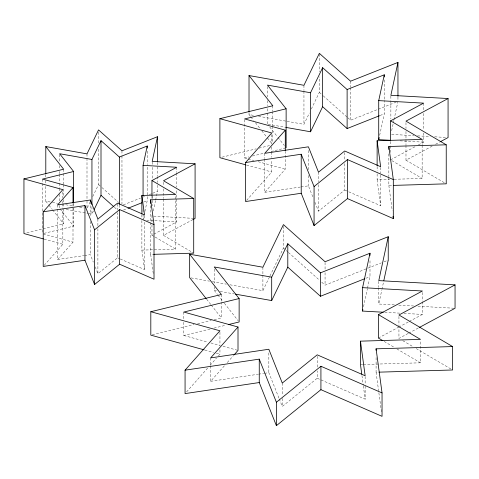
<?xml version="1.0" encoding="UTF-8"?>
<svg xmlns="http://www.w3.org/2000/svg" width="479" height="479" viewBox="0 0 479 479"><rect width="100%" height="100%" fill="white"/><g stroke="black" fill="none" stroke-linecap="round" stroke-linejoin="round"><path stroke-width="0.36" stroke-dasharray="2.4 1.8" d="M143.071 220.011L143.999 215.706M144.927 211.401L147.239 200.641L147.239 165.201M153.28 210.958L155.465 200.791M155.627 200.066L157.501 191.349L157.501 183.229M379.643 135.347L384.278 113.828L384.278 100.572M391.66 130.707L393.229 123.39M393.391 122.654L393.864 120.463M394.019 119.732L397.798 102.171M363.513 306.77L367.375 288.837M367.525 288.118L369.998 276.64L369.998 259.079M394.337 304.889L378.787 304.021L381.781 290.118M381.937 289.388L383.511 282.071M90.202 201.857L86.998 208.515L86.998 200.396M92.77 196.528L98.542 184.541L98.542 148.364M89.01 213.586L91.944 214.107L93.561 210.748M287.107 121.337L303.949 124.324L309.404 113.008M311.326 109.008L319.343 92.363L319.343 76.897M229.938 284.795L262.893 290.639L269.629 276.658M269.952 275.988L283.424 248.02L283.424 225.34M44.2 265.324L62.839 244.272L62.839 208.832M57.612 209.317L57.612 259.522L73 242.152L73 203.755M246.565 200.426L271.737 172.003L271.737 160.22M264.767 159.202L264.767 192.336L285.286 169.171L285.286 151.496M186.541 391.93L208.155 367.525M210.119 365.303L216.508 358.094M218.472 355.873L219.945 354.209L219.945 349.089M210.652 365.956L210.652 381.32L224.819 365.327M227.262 362.567L233.614 355.394M95.201 266.881L97.896 273.671L117.547 257.792L117.547 212.754M314.942 202.288L318.487 211.203L344.682 190.025L344.682 163.519M279.257 398.881L282.275 406.473L317.206 378.242L317.206 370.926M151.963 224.843L151.963 235.183L153.268 234.482M153.921 234.129L176.715 221.891L176.715 190.145M163.525 199.21L163.525 235.393L193.109 219.502M390.577 159.878L415.167 146.676M418.401 144.939L423.58 142.161L423.58 132.587M405.982 145.43L405.982 160.16L432.286 146.035M435.573 144.275L439.518 142.155M378.392 338.042L398.097 327.468M398.756 327.115L408.605 321.822M409.264 321.469L422.4 314.422L422.4 301.98M408.078 333.51L398.941 338.414L398.941 326.708M408.731 333.162L418.514 327.905M123.331 204.886L140.413 198.12M143.149 197.037L144.514 196.498M149.298 194.6L152.035 193.516M152.717 193.247L157.501 191.349M123.45 210.071L127.528 208.455M143.844 201.988L147.239 200.641M347.784 117.726L350.574 120.211L397.265 101.71M380.146 115.463L384.278 113.828M321.732 282.185L325.061 285.155L381.29 262.875M384.068 261.774L388.235 260.127M365.866 278.281L369.998 276.64M222.064 157.172L256.139 148.849M259.037 148.143L270.641 145.311M244.619 119.66L244.619 157.95L248.918 156.902M252.493 156.028L263.947 153.238M271.102 151.49L286.131 147.819M26.836 232.842L63.647 223.855L63.647 208.353M43.948 233.381L73.634 226.136L73.634 206.94M152.256 334.785L194.019 324.594M197.617 323.714L211.299 320.373M214.179 319.673L221.382 317.912L221.382 302.542M183.792 322.301L183.792 335.474L210.389 328.983M213.981 328.103L226.202 325.121M264.767 192.336L300.273 187.049M301.01 186.942L308.41 185.84L313.038 197.492M57.612 259.522L83.795 255.624M84.52 255.517L90.339 254.654L93.309 262.127M210.652 381.32L257.792 374.303M258.528 374.195L263.684 373.428M264.42 373.315L268.839 372.656L278.988 398.193M377.129 173.883L377.129 179.775L389.672 179.403M394.103 179.278L422.143 178.451L422.143 145.317M388.846 177.428L388.846 185.529L391.828 185.439M141.88 220.568L141.88 250.104L175.637 249.11L175.637 194.474M150.669 222.669L150.669 254.415L153.633 254.331M360.471 364.573L362.693 364.507M363.435 364.483L420.484 362.807L420.484 340.12M376.087 357.603L376.087 372.237L378.314 372.177M391.612 134.401L413.898 135.653M417.61 135.862L430.238 136.569M434.698 136.814L445.835 137.443M400.043 140.844L423.58 142.161M153.663 216.125L192.863 218.322M146.73 220.214L154.046 220.621M154.777 220.663L176.715 221.891M398.779 305.141L413.587 305.967M418.029 306.219L455.05 308.29M384.739 312.308L400.246 313.176M403.941 313.386L422.4 314.422M249.02 112.373L249.02 114.583L254.882 115.619M258.54 116.271L286.376 121.205M268.198 124.265L284.993 127.246M45.798 186.439L45.798 201.21L51.684 202.252M52.421 202.383L57.57 203.294M65.665 204.731L73.754 206.168M79.64 207.209L84.053 207.994M66.246 209.545L88.274 213.454M191.121 277.91L209.431 281.155M212.359 281.676L226.28 284.143M214.257 286.729L214.257 290.388L216.466 290.777M220.148 291.43L234.141 293.914M244.619 157.95L247.475 158.741M248.188 158.938L253.894 160.513M258.175 161.692L285.286 169.171M246.535 165.051L271.737 172.003M43.212 233.932L73 242.152M44.116 239.111L62.839 244.272M183.792 335.474L208.048 342.168M210.898 342.952L220.172 345.515M223.028 346.299L237.297 350.233M204.82 350.035L213.466 352.424M216.346 353.215L219.945 354.209M344.682 190.025L348.071 191.51M348.754 191.804L380.637 205.719L380.637 174.051M117.547 257.792L119.564 258.678M120.241 258.971L144.508 269.557L144.508 220.089M317.206 378.242L365.142 399.163L365.142 385.254M405.982 160.16L446.236 183.834M391.864 160.639L422.143 178.451M402.773 340.671L413 346.682M416.191 348.562L451.966 369.608M384.134 341.419L394.337 347.425M396.887 348.922L420.484 362.807M163.525 235.393L193.067 252.768M151.963 235.183L154.525 236.686M155.166 237.063L175.637 249.11M319.343 92.363L322.69 95.345M323.247 95.842L347.227 117.229M283.424 248.02L285.646 250.002M286.197 250.499L287.861 251.984M288.418 252.475L319.511 280.203M98.542 184.541L101.332 187.032M101.889 187.529L118.618 202.449M114.361 207.215L117.145 209.7M269.749 127.025L277.485 136.844M277.94 137.419L284.31 145.508M249.02 114.583L250.397 116.325M250.852 116.906L253.595 120.391M255.427 122.714L260.001 128.522M261.833 130.845L266.869 137.228M267.324 137.808L271.898 143.616M214.257 290.388L217.484 294.477M217.939 295.064L222.549 300.914M224.394 303.249L238.213 320.792M206.671 299.237L210.808 304.488M211.269 305.075L221.382 317.912M60.091 208.946L73.634 226.136M45.798 201.21L48.547 204.695M49.002 205.275L52.205 209.341M52.666 209.922L63.647 223.855M388.846 185.529L392.223 210.515M377.129 179.775L380.637 205.719M376.087 372.237L378.769 392.085M378.871 392.822L381.452 411.928M361.962 375.614L363.256 385.176M363.351 385.912L365.142 399.163M150.669 254.415L153.328 274.114M141.88 250.104L144.508 269.557M423.58 103.135L423.58 110.499M423.58 113.445L423.58 129.641M422.4 292.465L422.4 301.249M422.143 139.425L422.143 144.58M405.982 122.6L405.982 128.492M405.982 131.438L405.982 138.802M405.982 139.539L405.982 144.694M398.941 316.463L398.941 325.977M397.953 97.021L397.953 100.704M390.87 96.069L390.87 100.488M390.87 101.225L390.87 118.9M390.577 141.473L390.577 145.155M390.577 145.885L390.577 152.514M388.846 153.861L388.846 176.691M384.278 79.957L384.278 99.836M380.637 167.428L380.637 173.314M378.787 281.335L378.787 287.19M378.787 287.921L378.787 304.021M377.129 166.518L377.129 170.937M365.142 376.476L365.142 384.523M350.574 81.185L350.574 87.076M350.574 87.813L350.574 120.211M344.682 152.472L344.682 160.573M325.061 262.468L325.061 269.785M325.061 272.713L325.061 285.155M319.343 54.073L319.343 71.742M318.487 172.177L318.487 181.745M318.487 184.69L318.487 211.203M317.206 356.292L317.206 367.998M308.41 150.496L308.41 170.374M308.41 175.53L308.41 185.84M303.949 85.298L303.949 90.453M303.949 91.19L303.949 124.324M282.275 383.056L282.275 395.498M282.275 398.42L282.275 406.473M272.814 105.751L272.814 110.906M272.814 111.643L272.814 125.636M272.814 126.372L272.814 142.568M271.737 134.449L271.737 144.023M271.737 146.969L271.737 151.388M271.737 152.124L271.737 157.274M268.839 352.903L268.839 372.656M267.468 86.579L267.468 96.89M267.468 100.572L267.468 105.727M267.468 108.673L267.468 112.355M267.468 113.092L267.468 124.133M264.767 153.31L264.767 158.465M262.893 267.222L262.893 274.539M262.893 275.275L262.893 290.639M221.382 294.495L221.382 301.812M219.945 332.258L219.945 345.431M214.257 269.162L214.257 283.065M210.652 357.903L210.652 365.226M183.792 312.057L183.792 319.379M176.715 167.255L176.715 172.422M176.715 173.159L176.715 187.187M163.525 182.23L163.525 185.918M163.525 188.876L163.525 198.474M157.501 162.555L157.501 175.847M157.501 176.583L157.501 182.493M152.184 162.142L152.184 164.357M152.184 167.315L152.184 179.128M152.184 196.109L152.184 205.707M151.963 196.049L151.963 199.001M151.963 215.245L151.963 221.891M150.669 205.683L150.669 221.927M147.239 151.172L147.239 164.465M144.508 215.658L144.508 219.352M143.071 209.67L143.071 213.365M143.071 214.101L143.071 218.532M141.88 214.664L141.88 217.616M121.965 150.795L121.965 155.226M121.965 155.962L121.965 203.952M119.373 205.042L119.373 208.73M117.547 203.892L117.547 209.802M98.542 132.12L98.542 143.934M97.896 219.035L97.896 225.681M97.896 228.633L97.896 273.671M91.944 206.724L91.944 214.107M90.339 201.491L90.339 215.52M90.339 221.424L90.339 254.654M86.998 153.879L86.998 157.573M86.998 158.309L86.998 199.653M73.634 203.246L73.634 206.204M63.647 169.219L63.647 172.913M63.647 173.649L63.647 183.984M63.647 184.726L63.647 196.54M63.647 199.492L63.647 207.611M62.839 191.851L62.839 197.761M62.839 201.449L62.839 202.928M62.839 203.665L62.839 208.096M59.636 154.472L59.636 162.597M59.636 165.548L59.636 168.5M59.636 171.458L59.636 173.673M59.636 174.41L59.636 182.529M59.636 183.271L59.636 187.702M59.636 188.439L59.636 191.39M59.636 194.342L59.636 200.988M59.636 205.419L59.636 208.371M57.612 204.886L57.612 208.581M45.798 174.625L45.798 177.583M45.798 180.535L45.798 183.487M42.499 179.098L42.499 182.792M42.499 183.529L42.499 233.734"/><path stroke-width="0.72" d="M143.071 195.642L143.071 165.369L147.239 146.005L119.373 157.046L101.003 140.664L91.944 159.465L91.944 204.509M45.798 173.889L45.798 146.568L86.998 153.879L98.542 129.905L121.965 150.795L157.501 136.713L152.184 161.405L195.085 163.806L195.085 218.448L193.109 219.502M390.487 140.305L378.721 139.646L378.721 100.62L384.278 74.802L347.119 89.525L322.624 67.683L310.548 92.752L310.548 131.779L285.724 127.372M378.721 139.646L379.182 137.497M249.02 111.637L249.02 75.556L303.949 85.298L319.343 53.337L350.574 81.185L397.953 62.414L390.87 95.333L448.069 98.536L448.069 137.563L440.177 141.802M383.266 312.23L362.591 311.069L362.591 287.651L369.998 253.223L320.451 272.856L287.795 243.733L271.695 277.161L271.695 300.572L235.614 294.172M362.591 311.069L362.896 309.638M206.209 298.656L189.66 277.646L189.66 254.229L262.893 267.222L283.424 224.603L325.061 261.738L388.235 236.71L378.787 280.604L455.05 284.873L455.05 308.29L419.167 327.558M383.829 280.61L388.235 260.127L388.235 236.71M94.207 209.407L101.003 195.306L101.003 140.664M310.548 131.779L322.624 106.709L322.624 67.683M271.695 300.572L287.795 267.15L287.795 243.733M119.636 264.222L154.016 279.221L154.016 224.585L119.636 209.58L119.636 264.222L94.585 284.466L84.951 260.217L43.218 266.432L43.218 211.79L62.839 189.636L23.95 178.906L23.95 233.548L43.391 238.913M73.634 202.509L73.634 171.5L42.499 179.098L73 187.511L57.612 204.886L90.339 200.012L97.896 219.035L117.547 203.156L144.508 214.921L141.88 195.468L175.637 194.474L151.963 180.541L151.963 195.312M347.473 198.599L393.313 218.604L393.313 179.577L347.473 159.573L347.473 198.599L314.068 225.597L301.219 193.259L245.577 201.545L245.577 162.519L271.737 132.976L219.891 118.672L219.891 157.699L245.811 164.854M286.131 147.819L286.131 108.793L244.619 118.924L285.286 130.144L264.767 153.31L308.41 146.814L318.487 172.177L344.682 150.999L380.637 166.692L377.129 140.748L422.143 139.425L390.577 120.852L390.577 140.736M320.924 389.672L382.044 416.341L382.044 392.924L320.924 366.255L320.924 389.672L276.389 425.663L259.259 382.547L185.068 393.594L185.068 370.177L219.945 330.791L150.813 311.721L150.813 335.138L204.102 349.838M228.357 324.594L239.135 321.966L239.135 298.549L183.792 312.057L238.009 327.013L210.652 357.903L268.839 349.245L282.275 383.056L317.206 354.825L365.142 375.746L360.471 341.156L420.484 339.389L378.392 314.625L378.392 338.042L382.859 340.671M234.099 354.843L238.009 350.43L238.009 327.013M94.585 284.466L94.585 229.83L119.636 209.58M314.068 225.597L314.068 186.571L347.473 159.573M276.389 425.663L276.389 402.246L320.924 366.255M151.963 180.541L176.715 167.255L143.071 165.369M195.085 163.806L163.525 180.751L193.708 198.51L193.708 253.151L153.633 254.331M390.577 120.852L423.58 103.135L378.721 100.62M448.069 98.536L405.982 121.133L446.236 144.808L446.236 183.834L393.319 185.397M378.392 314.625L422.4 291.004L362.591 287.651M455.05 284.873L398.941 314.996L452.607 346.568L452.607 369.986L379.057 372.153M128.21 208.185L141.802 202.797M322.624 106.709L347.119 128.552L379.458 115.738M287.795 267.15L320.451 296.273L364.489 278.826M219.891 118.672L272.814 105.751L249.02 75.556M23.95 178.906L63.647 169.219L45.798 146.568M150.813 311.721L221.382 294.495L189.66 254.229M245.577 162.519L301.219 154.232L314.068 186.571M43.218 211.79L84.951 205.581L94.585 229.83M185.068 370.177L259.259 359.136L276.389 402.246M388.846 149.442L388.846 146.496L446.236 144.808M150.669 203.473L150.669 199.779L193.708 198.51M376.087 350.287L376.087 348.826L452.607 346.568M310.548 92.752L267.468 85.106L286.131 108.793M91.944 159.465L59.636 153.735L73.634 171.5M271.695 277.161L214.257 266.971L239.135 298.549M101.003 195.306L113.804 206.718M388.846 146.496L393.313 179.577M393.014 216.394L393.313 218.604M376.087 348.826L382.044 392.924M361.765 374.141L360.471 364.573L360.471 341.156M150.669 199.779L154.016 224.585M397.953 62.414L397.953 96.285M384.278 74.802L384.278 77.011M377.129 140.748L377.129 165.782M369.998 253.223L369.998 255.421M347.119 89.525L347.119 128.552M320.451 272.856L320.451 296.273M301.219 154.232L301.219 193.259M285.286 130.144L285.286 150.759M259.259 359.136L259.259 382.547M157.501 136.713L157.501 161.818M147.239 146.005L147.239 148.221M141.88 195.468L141.88 213.927M119.373 157.046L119.373 204.299M90.339 200.012L90.339 201.491M84.951 205.581L84.951 260.217M73 187.511L73 203.018"/></g></svg>
